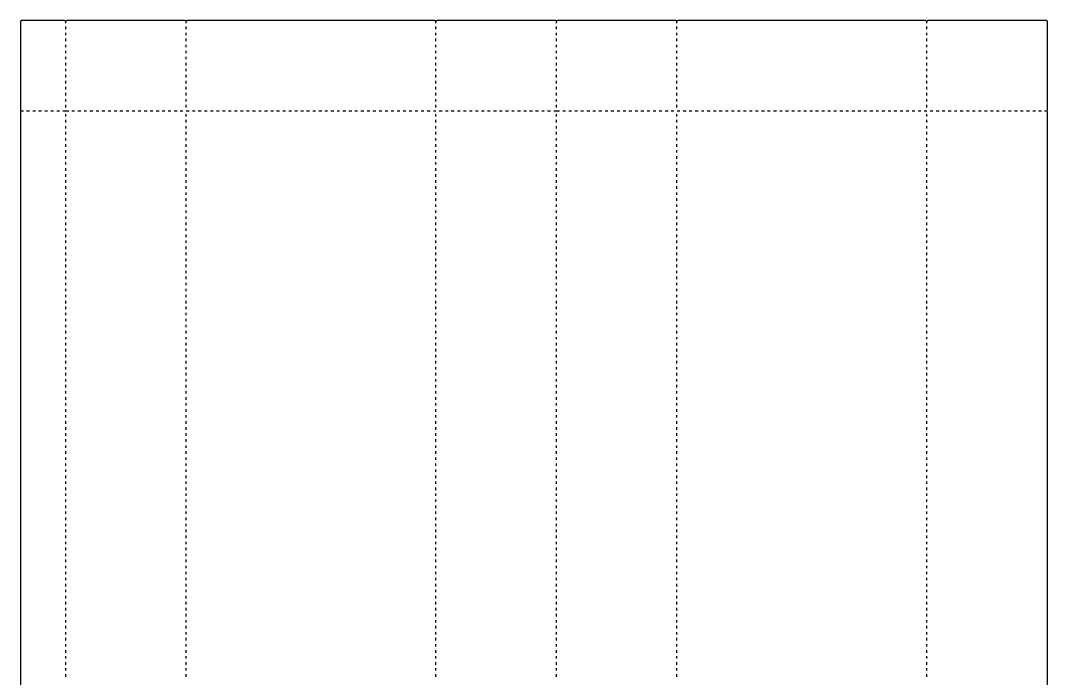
# Model space of a CAD drawing. Extents: x 465 to 4492, y 594 to 5731.
# Drawn here: x 465 to 4492, y 3151 to 5731 of the extents above; entities that cross this region are included whole.
import ezdxf

# ---------------------------------------------------------------- set-up
doc = ezdxf.new("R2010")
doc.units = 0
doc.layers.get('0').update_dxf_attribs({"linetype": 'CONTINUOUS'})

msp = doc.modelspace()

# ---------------------------------------------------------------- linework, layer by layer
at = {"color": 7, "linetype": 'CONTINUOUS'}
msp.add_lwpolyline([(4492, 1720), (4492, 5373, -0.120666), (4490, 5377, -0.120666), (4492, 5381), (4492, 5728), (4489.1, 5730.2), (4488, 5731), (4023, 5731), (4020, 5729), (4018, 5729), (4015, 5731), (3043, 5731), (3041.1, 5729.8), (3040, 5729), (3036.9, 5729.8), (3036.1, 5730.2), (3035, 5731), (2571, 5731), (2569.9, 5730.2, -0.374448), (2563, 5731), (2098, 5731), (2096.1, 5729.8), (2095, 5729), (2091.9, 5729.8), (2091.1, 5730.2), (2090, 5731), (1118, 5731), (1116.9, 5730.2, -0.374448), (1110, 5731), (646, 5731), (644.9, 5730.2), (641, 5729), (639.1, 5730.2), (638, 5731), (468, 5731), (466, 5729), (465, 5728), (465, 5380), (466.2, 5378.1), (467, 5377, -0.120666), (465, 5373), (465, 1719)], format="xyb", dxfattribs=at)
for points in [[(642, 5721), (642, 5729)], [(1114, 5721), (1114, 5729)], [(2094, 5721), (2094, 5729)], [(2567, 5721), (2567, 5729)], [(3039, 5721), (3039, 5729)], [(4019, 5721), (4019, 5729)], [(642, 5697), (642, 5707)], [(642, 5673), (642, 5683)], [(1114, 5697), (1114, 5707)], [(1114, 5673), (1114, 5683)], [(2094, 5697), (2094, 5707)], [(2094, 5673), (2094, 5683)], [(2567, 5697), (2567, 5707)], [(2567, 5673), (2567, 5683)], [(3039, 5697), (3039, 5707)], [(3039, 5673), (3039, 5683)], [(4019, 5697), (4019, 5707)], [(4019, 5673), (4019, 5683)], [(642, 5650), (642, 5660)], [(1114, 5650), (1114, 5660)], [(2094, 5650), (2094, 5660)], [(2567, 5650), (2567, 5660)], [(3039, 5650), (3039, 5660)], [(4019, 5650), (4019, 5660)], [(642, 5626), (642, 5636)], [(642, 5603), (642, 5612)], [(1114, 5626), (1114, 5636)], [(1114, 5603), (1114, 5612)], [(2094, 5626), (2094, 5636)], [(2094, 5603), (2094, 5612)], [(2567, 5626), (2567, 5636)], [(2567, 5603), (2567, 5612)], [(3039, 5626), (3039, 5636)], [(3039, 5603), (3039, 5612)], [(4019, 5626), (4019, 5636)], [(4019, 5603), (4019, 5612)], [(642, 5579), (642, 5589)], [(642, 5555), (642, 5565)], [(1114, 5579), (1114, 5589)], [(1114, 5555), (1114, 5565)], [(2094, 5579), (2094, 5589)], [(2094, 5555), (2094, 5565)], [(2567, 5579), (2567, 5589)], [(2567, 5555), (2567, 5565)], [(3039, 5579), (3039, 5589)], [(3039, 5555), (3039, 5565)], [(4019, 5579), (4019, 5589)], [(4019, 5555), (4019, 5565)], [(642, 5532), (642, 5542)], [(642, 5508), (642, 5518)], [(1114, 5532), (1114, 5542)], [(1114, 5508), (1114, 5518)], [(2094, 5532), (2094, 5542)], [(2094, 5508), (2094, 5518)], [(2567, 5532), (2567, 5542)], [(2567, 5508), (2567, 5518)], [(3039, 5532), (3039, 5542)], [(3039, 5508), (3039, 5518)], [(4019, 5532), (4019, 5542)], [(4019, 5508), (4019, 5518)], [(642, 5484), (642, 5494)], [(1114, 5484), (1114, 5494)], [(2094, 5484), (2094, 5494)], [(2567, 5484), (2567, 5494)], [(3039, 5484), (3039, 5494)], [(4019, 5484), (4019, 5494)], [(642, 5461), (642, 5471)], [(642, 5437), (642, 5447)], [(1114, 5461), (1114, 5471)], [(1114, 5437), (1114, 5447)], [(2094, 5461), (2094, 5471)], [(2094, 5437), (2094, 5447)], [(2567, 5461), (2567, 5471)], [(2567, 5437), (2567, 5447)], [(3039, 5461), (3039, 5471)], [(3039, 5437), (3039, 5447)], [(4019, 5461), (4019, 5471)], [(4019, 5437), (4019, 5447)], [(642, 5414), (642, 5423)], [(642, 5390), (642, 5400)], [(1114, 5414), (1114, 5423)], [(1114, 5390), (1114, 5400)], [(2094, 5414), (2094, 5423)], [(2094, 5390), (2094, 5400)], [(2567, 5414), (2567, 5423)], [(2567, 5390), (2567, 5400)], [(3039, 5414), (3039, 5423)], [(3039, 5390), (3039, 5400)], [(4019, 5414), (4019, 5423)], [(4019, 5390), (4019, 5400)], [(467, 5377), (476, 5377)], [(489, 5377), (500, 5377)], [(513, 5377), (524, 5377)], [(536, 5377), (547, 5377)], [(560, 5377), (571, 5377)], [(584, 5377), (594, 5377)], [(607, 5377), (618, 5377)], [(631, 5377), (654, 5377)], [(642, 5355), (642, 5364)], [(666, 5377), (677, 5377)], [(690, 5377), (701, 5377)], [(714, 5377), (724, 5377)], [(737, 5377), (748, 5377)], [(761, 5377), (772, 5377)], [(784, 5377), (795, 5377)], [(808, 5377), (819, 5377)], [(832, 5377), (842, 5377)], [(855, 5377), (866, 5377)], [(879, 5377), (890, 5377)], [(903, 5377), (913, 5377)], [(926, 5377), (937, 5377)], [(950, 5377), (961, 5377)], [(973, 5377), (984, 5377)], [(997, 5377), (1008, 5377)], [(1021, 5377), (1031, 5377)], [(1044, 5377), (1055, 5377)], [(1068, 5377), (1079, 5377)], [(1091, 5377), (1102, 5377)], [(1114, 5355), (1114, 5364)], [(1115, 5377), (1126, 5377)], [(1139, 5377), (1150, 5377)], [(1162, 5377), (1173, 5377)], [(1186, 5377), (1197, 5377)], [(1210, 5377), (1220, 5377)], [(1233, 5377), (1244, 5377)], [(1257, 5377), (1268, 5377)], [(1280, 5377), (1291, 5377)], [(1304, 5377), (1315, 5377)], [(1328, 5377), (1338, 5377)], [(1351, 5377), (1362, 5377)], [(1375, 5377), (1386, 5377)], [(1399, 5377), (1409, 5377)], [(1422, 5377), (1433, 5377)], [(1446, 5377), (1457, 5377)], [(1469, 5377), (1480, 5377)], [(1493, 5377), (1504, 5377)], [(1517, 5377), (1527, 5377)], [(1540, 5377), (1551, 5377)], [(1564, 5377), (1575, 5377)], [(1587, 5377), (1598, 5377)], [(1611, 5377), (1622, 5377)], [(1635, 5377), (1646, 5377)], [(1658, 5377), (1669, 5377)], [(1682, 5377), (1693, 5377)], [(1706, 5377), (1716, 5377)], [(1729, 5377), (1740, 5377)], [(1753, 5377), (1764, 5377)], [(1776, 5377), (1787, 5377)], [(1800, 5377), (1811, 5377)], [(1824, 5377), (1835, 5377)], [(1847, 5377), (1858, 5377)], [(1871, 5377), (1882, 5377)], [(1895, 5377), (1905, 5377)], [(1918, 5377), (1929, 5377)], [(1942, 5377), (1953, 5377)], [(1965, 5377), (1976, 5377)], [(1989, 5377), (2000, 5377)], [(2013, 5377), (2023, 5377)], [(2036, 5377), (2047, 5377)], [(2060, 5377), (2071, 5377)], [(2084, 5377), (2094, 5377)], [(2094, 5355), (2094, 5364)], [(2107, 5377), (2118, 5377)], [(2131, 5377), (2142, 5377)], [(2154, 5377), (2165, 5377)], [(2178, 5377), (2189, 5377)], [(2202, 5377), (2212, 5377)], [(2225, 5377), (2236, 5377)], [(2249, 5377), (2260, 5377)], [(2272, 5377), (2283, 5377)], [(2296, 5377), (2307, 5377)], [(2320, 5377), (2331, 5377)], [(2343, 5377), (2354, 5377)], [(2367, 5377), (2378, 5377)], [(2391, 5377), (2401, 5377)], [(2414, 5377), (2425, 5377)], [(2438, 5377), (2449, 5377)], [(2461, 5377), (2472, 5377)], [(2485, 5377), (2496, 5377)], [(2509, 5377), (2519, 5377)], [(2532, 5377), (2543, 5377)], [(2556, 5377), (2579, 5377)], [(2567, 5355), (2567, 5364)], [(2591, 5377), (2602, 5377)], [(2615, 5377), (2626, 5377)], [(2639, 5377), (2649, 5377)], [(2662, 5377), (2673, 5377)], [(2686, 5377), (2697, 5377)], [(2709, 5377), (2720, 5377)], [(2733, 5377), (2744, 5377)], [(2757, 5377), (2768, 5377)], [(2780, 5377), (2791, 5377)], [(2804, 5377), (2815, 5377)], [(2828, 5377), (2838, 5377)], [(2851, 5377), (2862, 5377)], [(2875, 5377), (2886, 5377)], [(2898, 5377), (2909, 5377)], [(2922, 5377), (2933, 5377)], [(2946, 5377), (2956, 5377)], [(2969, 5377), (2980, 5377)], [(2993, 5377), (3004, 5377)], [(3017, 5377), (3027, 5377)], [(3039, 5355), (3039, 5364)], [(3040, 5377), (3051, 5377)], [(3064, 5377), (3075, 5377)], [(3087, 5377), (3098, 5377)], [(3111, 5377), (3122, 5377)], [(3135, 5377), (3145, 5377)], [(3158, 5377), (3169, 5377)], [(3182, 5377), (3193, 5377)], [(3205, 5377), (3216, 5377)], [(3229, 5377), (3240, 5377)], [(3253, 5377), (3264, 5377)], [(3276, 5377), (3287, 5377)], [(3300, 5377), (3311, 5377)], [(3324, 5377), (3334, 5377)], [(3347, 5377), (3358, 5377)], [(3371, 5377), (3382, 5377)], [(3394, 5377), (3405, 5377)], [(3418, 5377), (3429, 5377)], [(3442, 5377), (3452, 5377)], [(3465, 5377), (3476, 5377)], [(3489, 5377), (3500, 5377)], [(3513, 5377), (3523, 5377)], [(3536, 5377), (3547, 5377)], [(3560, 5377), (3571, 5377)], [(3583, 5377), (3594, 5377)], [(3607, 5377), (3618, 5377)], [(3631, 5377), (3641, 5377)], [(3654, 5377), (3665, 5377)], [(3678, 5377), (3689, 5377)], [(3701, 5377), (3712, 5377)], [(3725, 5377), (3736, 5377)], [(3749, 5377), (3760, 5377)], [(3772, 5377), (3783, 5377)], [(3796, 5377), (3807, 5377)], [(3820, 5377), (3830, 5377)], [(3843, 5377), (3854, 5377)], [(3867, 5377), (3878, 5377)], [(3890, 5377), (3901, 5377)], [(3914, 5377), (3925, 5377)], [(3938, 5377), (3949, 5377)], [(3961, 5377), (3972, 5377)], [(3985, 5377), (3996, 5377)], [(4009, 5377), (4019, 5377)], [(4019, 5355), (4019, 5364)], [(4032, 5377), (4043, 5377)], [(4056, 5377), (4067, 5377)], [(4079, 5377), (4090, 5377)], [(4103, 5377), (4114, 5377)], [(4127, 5377), (4137, 5377)], [(4150, 5377), (4161, 5377)], [(4174, 5377), (4185, 5377)], [(4198, 5377), (4208, 5377)], [(4221, 5377), (4232, 5377)], [(4245, 5377), (4256, 5377)], [(4268, 5377), (4279, 5377)], [(4292, 5377), (4303, 5377)], [(4316, 5377), (4326, 5377)], [(4339, 5377), (4350, 5377)], [(4363, 5377), (4374, 5377)], [(4386, 5377), (4397, 5377)], [(4410, 5377), (4421, 5377)], [(4434, 5377), (4445, 5377)], [(4457, 5377), (4468, 5377)], [(4481, 5377), (4490, 5377)], [(642, 5331), (642, 5341)], [(642, 5307), (642, 5317)], [(1114, 5331), (1114, 5341)], [(1114, 5307), (1114, 5317)], [(2094, 5331), (2094, 5341)], [(2094, 5307), (2094, 5317)], [(2567, 5331), (2567, 5341)], [(2567, 5307), (2567, 5317)], [(3039, 5331), (3039, 5341)], [(3039, 5307), (3039, 5317)], [(4019, 5331), (4019, 5341)], [(4019, 5307), (4019, 5317)], [(642, 5284), (642, 5294)], [(1114, 5284), (1114, 5294)], [(2094, 5284), (2094, 5294)], [(2567, 5284), (2567, 5294)], [(3039, 5284), (3039, 5294)], [(4019, 5284), (4019, 5294)], [(642, 5260), (642, 5270)], [(642, 5236), (642, 5246)], [(1114, 5260), (1114, 5270)], [(1114, 5236), (1114, 5246)], [(2094, 5260), (2094, 5270)], [(2094, 5236), (2094, 5246)], [(2567, 5260), (2567, 5270)], [(2567, 5236), (2567, 5246)], [(3039, 5260), (3039, 5270)], [(3039, 5236), (3039, 5246)], [(4019, 5260), (4019, 5270)], [(4019, 5236), (4019, 5246)], [(642, 5213), (642, 5223)], [(642, 5189), (642, 5199)], [(1114, 5213), (1114, 5223)], [(1114, 5189), (1114, 5199)], [(2094, 5213), (2094, 5223)], [(2094, 5189), (2094, 5199)], [(2567, 5213), (2567, 5223)], [(2567, 5189), (2567, 5199)], [(3039, 5213), (3039, 5223)], [(3039, 5189), (3039, 5199)], [(4019, 5213), (4019, 5223)], [(4019, 5189), (4019, 5199)], [(642, 5166), (642, 5175)], [(1114, 5166), (1114, 5175)], [(2094, 5166), (2094, 5175)], [(2567, 5166), (2567, 5175)], [(3039, 5166), (3039, 5175)], [(4019, 5166), (4019, 5175)], [(642, 5142), (642, 5152)], [(642, 5118), (642, 5128)], [(1114, 5142), (1114, 5152)], [(1114, 5118), (1114, 5128)], [(2094, 5142), (2094, 5152)], [(2094, 5118), (2094, 5128)], [(2567, 5142), (2567, 5152)], [(2567, 5118), (2567, 5128)], [(3039, 5142), (3039, 5152)], [(3039, 5118), (3039, 5128)], [(4019, 5142), (4019, 5152)], [(4019, 5118), (4019, 5128)], [(642, 5095), (642, 5105)], [(642, 5071), (642, 5081)], [(1114, 5095), (1114, 5105)], [(1114, 5071), (1114, 5081)], [(2094, 5095), (2094, 5105)], [(2094, 5071), (2094, 5081)], [(2567, 5095), (2567, 5105)], [(2567, 5071), (2567, 5081)], [(3039, 5095), (3039, 5105)], [(3039, 5071), (3039, 5081)], [(4019, 5095), (4019, 5105)], [(4019, 5071), (4019, 5081)], [(642, 5048), (642, 5057)], [(642, 5024), (642, 5034)], [(1114, 5048), (1114, 5057)], [(1114, 5024), (1114, 5034)], [(2094, 5048), (2094, 5057)], [(2094, 5024), (2094, 5034)], [(2567, 5048), (2567, 5057)], [(2567, 5024), (2567, 5034)], [(3039, 5048), (3039, 5057)], [(3039, 5024), (3039, 5034)], [(4019, 5048), (4019, 5057)], [(4019, 5024), (4019, 5034)], [(642, 5000), (642, 5010)], [(1114, 5000), (1114, 5010)], [(2094, 5000), (2094, 5010)], [(2567, 5000), (2567, 5010)], [(3039, 5000), (3039, 5010)], [(4019, 5000), (4019, 5010)], [(642, 4977), (642, 4986)], [(642, 4953), (642, 4963)], [(1114, 4977), (1114, 4986)], [(1114, 4953), (1114, 4963)], [(2094, 4977), (2094, 4986)], [(2094, 4953), (2094, 4963)], [(2567, 4977), (2567, 4986)], [(2567, 4953), (2567, 4963)], [(3039, 4977), (3039, 4986)], [(3039, 4953), (3039, 4963)], [(4019, 4977), (4019, 4986)], [(4019, 4953), (4019, 4963)], [(642, 4929), (642, 4939)], [(642, 4906), (642, 4916)], [(1114, 4929), (1114, 4939)], [(1114, 4906), (1114, 4916)], [(2094, 4929), (2094, 4939)], [(2094, 4906), (2094, 4916)], [(2567, 4929), (2567, 4939)], [(2567, 4906), (2567, 4916)], [(3039, 4929), (3039, 4939)], [(3039, 4906), (3039, 4916)], [(4019, 4929), (4019, 4939)], [(4019, 4906), (4019, 4916)], [(642, 4882), (642, 4892)], [(1114, 4882), (1114, 4892)], [(2094, 4882), (2094, 4892)], [(2567, 4882), (2567, 4892)], [(3039, 4882), (3039, 4892)], [(4019, 4882), (4019, 4892)], [(642, 4859), (642, 4868)], [(642, 4835), (642, 4845)], [(1114, 4859), (1114, 4868)], [(1114, 4835), (1114, 4845)], [(2094, 4859), (2094, 4868)], [(2094, 4835), (2094, 4845)], [(2567, 4859), (2567, 4868)], [(2567, 4835), (2567, 4845)], [(3039, 4859), (3039, 4868)], [(3039, 4835), (3039, 4845)], [(4019, 4859), (4019, 4868)], [(4019, 4835), (4019, 4845)], [(642, 4811), (642, 4821)], [(642, 4788), (642, 4798)], [(1114, 4811), (1114, 4821)], [(1114, 4788), (1114, 4798)], [(2094, 4811), (2094, 4821)], [(2094, 4788), (2094, 4798)], [(2567, 4811), (2567, 4821)], [(2567, 4788), (2567, 4798)], [(3039, 4811), (3039, 4821)], [(3039, 4788), (3039, 4798)], [(4019, 4811), (4019, 4821)], [(4019, 4788), (4019, 4798)], [(642, 4764), (642, 4774)], [(1114, 4764), (1114, 4774)], [(2094, 4764), (2094, 4774)], [(2567, 4764), (2567, 4774)], [(3039, 4764), (3039, 4774)], [(4019, 4764), (4019, 4774)], [(642, 4740), (642, 4750)], [(642, 4717), (642, 4727)], [(1114, 4740), (1114, 4750)], [(1114, 4717), (1114, 4727)], [(2094, 4740), (2094, 4750)], [(2094, 4717), (2094, 4727)], [(2567, 4740), (2567, 4750)], [(2567, 4717), (2567, 4727)], [(3039, 4740), (3039, 4750)], [(3039, 4717), (3039, 4727)], [(4019, 4740), (4019, 4750)], [(4019, 4717), (4019, 4727)], [(642, 4693), (642, 4703)], [(642, 4670), (642, 4679)], [(1114, 4693), (1114, 4703)], [(1114, 4670), (1114, 4679)], [(2094, 4693), (2094, 4703)], [(2094, 4670), (2094, 4679)], [(2567, 4693), (2567, 4703)], [(2567, 4670), (2567, 4679)], [(3039, 4693), (3039, 4703)], [(3039, 4670), (3039, 4679)], [(4019, 4693), (4019, 4703)], [(4019, 4670), (4019, 4679)], [(642, 4646), (642, 4656)], [(642, 4622), (642, 4632)], [(1114, 4646), (1114, 4656)], [(1114, 4622), (1114, 4632)], [(2094, 4646), (2094, 4656)], [(2094, 4622), (2094, 4632)], [(2567, 4646), (2567, 4656)], [(2567, 4622), (2567, 4632)], [(3039, 4646), (3039, 4656)], [(3039, 4622), (3039, 4632)], [(4019, 4646), (4019, 4656)], [(4019, 4622), (4019, 4632)], [(642, 4599), (642, 4609)], [(1114, 4599), (1114, 4609)], [(2094, 4599), (2094, 4609)], [(2567, 4599), (2567, 4609)], [(3039, 4599), (3039, 4609)], [(4019, 4599), (4019, 4609)], [(642, 4575), (642, 4585)], [(642, 4552), (642, 4561)], [(1114, 4575), (1114, 4585)], [(1114, 4552), (1114, 4561)], [(2094, 4575), (2094, 4585)], [(2094, 4552), (2094, 4561)], [(2567, 4575), (2567, 4585)], [(2567, 4552), (2567, 4561)], [(3039, 4575), (3039, 4585)], [(3039, 4552), (3039, 4561)], [(4019, 4575), (4019, 4585)], [(4019, 4552), (4019, 4561)], [(642, 4528), (642, 4538)], [(642, 4504), (642, 4514)], [(1114, 4528), (1114, 4538)], [(1114, 4504), (1114, 4514)], [(2094, 4528), (2094, 4538)], [(2094, 4504), (2094, 4514)], [(2567, 4528), (2567, 4538)], [(2567, 4504), (2567, 4514)], [(3039, 4528), (3039, 4538)], [(3039, 4504), (3039, 4514)], [(4019, 4528), (4019, 4538)], [(4019, 4504), (4019, 4514)], [(642, 4481), (642, 4490)], [(1114, 4481), (1114, 4490)], [(2094, 4481), (2094, 4490)], [(2567, 4481), (2567, 4490)], [(3039, 4481), (3039, 4490)], [(4019, 4481), (4019, 4490)], [(642, 4457), (642, 4467)], [(642, 4433), (642, 4443)], [(1114, 4457), (1114, 4467)], [(1114, 4433), (1114, 4443)], [(2094, 4457), (2094, 4467)], [(2094, 4433), (2094, 4443)], [(2567, 4457), (2567, 4467)], [(2567, 4433), (2567, 4443)], [(3039, 4457), (3039, 4467)], [(3039, 4433), (3039, 4443)], [(4019, 4457), (4019, 4467)], [(4019, 4433), (4019, 4443)], [(642, 4410), (642, 4420)], [(642, 4386), (642, 4396)], [(1114, 4410), (1114, 4420)], [(1114, 4386), (1114, 4396)], [(2094, 4410), (2094, 4420)], [(2094, 4386), (2094, 4396)], [(2567, 4410), (2567, 4420)], [(2567, 4386), (2567, 4396)], [(3039, 4410), (3039, 4420)], [(3039, 4386), (3039, 4396)], [(4019, 4410), (4019, 4420)], [(4019, 4386), (4019, 4396)], [(642, 4363), (642, 4372)], [(1114, 4363), (1114, 4372)], [(2094, 4363), (2094, 4372)], [(2567, 4363), (2567, 4372)], [(3039, 4363), (3039, 4372)], [(4019, 4363), (4019, 4372)], [(642, 4339), (642, 4349)], [(642, 4315), (642, 4325)], [(1114, 4339), (1114, 4349)], [(1114, 4315), (1114, 4325)], [(2094, 4339), (2094, 4349)], [(2094, 4315), (2094, 4325)], [(2567, 4339), (2567, 4349)], [(2567, 4315), (2567, 4325)], [(3039, 4339), (3039, 4349)], [(3039, 4315), (3039, 4325)], [(4019, 4339), (4019, 4349)], [(4019, 4315), (4019, 4325)], [(642, 4292), (642, 4302)], [(642, 4268), (642, 4278)], [(1114, 4292), (1114, 4302)], [(1114, 4268), (1114, 4278)], [(2094, 4292), (2094, 4302)], [(2094, 4268), (2094, 4278)], [(2567, 4292), (2567, 4302)], [(2567, 4268), (2567, 4278)], [(3039, 4292), (3039, 4302)], [(3039, 4268), (3039, 4278)], [(4019, 4292), (4019, 4302)], [(4019, 4268), (4019, 4278)], [(642, 4244), (642, 4254)], [(642, 4221), (642, 4231)], [(1114, 4244), (1114, 4254)], [(1114, 4221), (1114, 4231)], [(2094, 4244), (2094, 4254)], [(2094, 4221), (2094, 4231)], [(2567, 4244), (2567, 4254)], [(2567, 4221), (2567, 4231)], [(3039, 4244), (3039, 4254)], [(3039, 4221), (3039, 4231)], [(4019, 4244), (4019, 4254)], [(4019, 4221), (4019, 4231)], [(642, 4197), (642, 4207)], [(1114, 4197), (1114, 4207)], [(2094, 4197), (2094, 4207)], [(2567, 4197), (2567, 4207)], [(3039, 4197), (3039, 4207)], [(4019, 4197), (4019, 4207)], [(642, 4174), (642, 4183)], [(642, 4150), (642, 4160)], [(1114, 4174), (1114, 4183)], [(1114, 4150), (1114, 4160)], [(2094, 4174), (2094, 4183)], [(2094, 4150), (2094, 4160)], [(2567, 4174), (2567, 4183)], [(2567, 4150), (2567, 4160)], [(3039, 4174), (3039, 4183)], [(3039, 4150), (3039, 4160)], [(4019, 4174), (4019, 4183)], [(4019, 4150), (4019, 4160)], [(642, 4126), (642, 4136)], [(642, 4103), (642, 4113)], [(1114, 4126), (1114, 4136)], [(1114, 4103), (1114, 4113)], [(2094, 4126), (2094, 4136)], [(2094, 4103), (2094, 4113)], [(2567, 4126), (2567, 4136)], [(2567, 4103), (2567, 4113)], [(3039, 4126), (3039, 4136)], [(3039, 4103), (3039, 4113)], [(4019, 4126), (4019, 4136)], [(4019, 4103), (4019, 4113)], [(642, 4079), (642, 4089)], [(1114, 4079), (1114, 4089)], [(2094, 4079), (2094, 4089)], [(2567, 4079), (2567, 4089)], [(3039, 4079), (3039, 4089)], [(4019, 4079), (4019, 4089)], [(642, 4056), (642, 4065)], [(642, 4032), (642, 4042)], [(1114, 4056), (1114, 4065)], [(1114, 4032), (1114, 4042)], [(2094, 4056), (2094, 4065)], [(2094, 4032), (2094, 4042)], [(2567, 4056), (2567, 4065)], [(2567, 4032), (2567, 4042)], [(3039, 4056), (3039, 4065)], [(3039, 4032), (3039, 4042)], [(4019, 4056), (4019, 4065)], [(4019, 4032), (4019, 4042)], [(642, 4008), (642, 4018)], [(642, 3985), (642, 3994)], [(1114, 4008), (1114, 4018)], [(1114, 3985), (1114, 3994)], [(2094, 4008), (2094, 4018)], [(2094, 3985), (2094, 3994)], [(2567, 4008), (2567, 4018)], [(2567, 3985), (2567, 3994)], [(3039, 4008), (3039, 4018)], [(3039, 3985), (3039, 3994)], [(4019, 4008), (4019, 4018)], [(4019, 3985), (4019, 3994)], [(642, 3961), (642, 3971)], [(642, 3937), (642, 3947)], [(1114, 3961), (1114, 3971)], [(1114, 3937), (1114, 3947)], [(2094, 3961), (2094, 3971)], [(2094, 3937), (2094, 3947)], [(2567, 3961), (2567, 3971)], [(2567, 3937), (2567, 3947)], [(3039, 3961), (3039, 3971)], [(3039, 3937), (3039, 3947)], [(4019, 3961), (4019, 3971)], [(4019, 3937), (4019, 3947)], [(642, 3914), (642, 3924)], [(1114, 3914), (1114, 3924)], [(2094, 3914), (2094, 3924)], [(2567, 3914), (2567, 3924)], [(3039, 3914), (3039, 3924)], [(4019, 3914), (4019, 3924)], [(642, 3890), (642, 3900)], [(642, 3867), (642, 3876)], [(1114, 3890), (1114, 3900)], [(1114, 3867), (1114, 3876)], [(2094, 3890), (2094, 3900)], [(2094, 3867), (2094, 3876)], [(2567, 3890), (2567, 3900)], [(2567, 3867), (2567, 3876)], [(3039, 3890), (3039, 3900)], [(3039, 3867), (3039, 3876)], [(4019, 3890), (4019, 3900)], [(4019, 3867), (4019, 3876)], [(642, 3843), (642, 3853)], [(642, 3819), (642, 3829)], [(1114, 3843), (1114, 3853)], [(1114, 3819), (1114, 3829)], [(2094, 3843), (2094, 3853)], [(2094, 3819), (2094, 3829)], [(2567, 3843), (2567, 3853)], [(2567, 3819), (2567, 3829)], [(3039, 3843), (3039, 3853)], [(3039, 3819), (3039, 3829)], [(4019, 3843), (4019, 3853)], [(4019, 3819), (4019, 3829)], [(642, 3796), (642, 3806)], [(1114, 3796), (1114, 3806)], [(2094, 3796), (2094, 3806)], [(2567, 3796), (2567, 3806)], [(3039, 3796), (3039, 3806)], [(4019, 3796), (4019, 3806)], [(642, 3772), (642, 3782)], [(642, 3748), (642, 3758)], [(1114, 3772), (1114, 3782)], [(1114, 3748), (1114, 3758)], [(2094, 3772), (2094, 3782)], [(2094, 3748), (2094, 3758)], [(2567, 3772), (2567, 3782)], [(2567, 3748), (2567, 3758)], [(3039, 3772), (3039, 3782)], [(3039, 3748), (3039, 3758)], [(4019, 3772), (4019, 3782)], [(4019, 3748), (4019, 3758)], [(642, 3725), (642, 3735)], [(642, 3701), (642, 3711)], [(1114, 3725), (1114, 3735)], [(1114, 3701), (1114, 3711)], [(2094, 3725), (2094, 3735)], [(2094, 3701), (2094, 3711)], [(2567, 3725), (2567, 3735)], [(2567, 3701), (2567, 3711)], [(3039, 3725), (3039, 3735)], [(3039, 3701), (3039, 3711)], [(4019, 3725), (4019, 3735)], [(4019, 3701), (4019, 3711)], [(642, 3678), (642, 3687)], [(1114, 3678), (1114, 3687)], [(2094, 3678), (2094, 3687)], [(2567, 3678), (2567, 3687)], [(3039, 3678), (3039, 3687)], [(4019, 3678), (4019, 3687)], [(642, 3654), (642, 3664)], [(642, 3630), (642, 3640)], [(1114, 3654), (1114, 3664)], [(1114, 3630), (1114, 3640)], [(2094, 3654), (2094, 3664)], [(2094, 3630), (2094, 3640)], [(2567, 3654), (2567, 3664)], [(2567, 3630), (2567, 3640)], [(3039, 3654), (3039, 3664)], [(3039, 3630), (3039, 3640)], [(4019, 3654), (4019, 3664)], [(4019, 3630), (4019, 3640)], [(642, 3607), (642, 3617)], [(642, 3583), (642, 3593)], [(1114, 3607), (1114, 3617)], [(1114, 3583), (1114, 3593)], [(2094, 3607), (2094, 3617)], [(2094, 3583), (2094, 3593)], [(2567, 3607), (2567, 3617)], [(2567, 3583), (2567, 3593)], [(3039, 3607), (3039, 3617)], [(3039, 3583), (3039, 3593)], [(4019, 3607), (4019, 3617)], [(4019, 3583), (4019, 3593)], [(642, 3560), (642, 3569)], [(642, 3536), (642, 3546)], [(1114, 3560), (1114, 3569)], [(1114, 3536), (1114, 3546)], [(2094, 3560), (2094, 3569)], [(2094, 3536), (2094, 3546)], [(2567, 3560), (2567, 3569)], [(2567, 3536), (2567, 3546)], [(3039, 3560), (3039, 3569)], [(3039, 3536), (3039, 3546)], [(4019, 3560), (4019, 3569)], [(4019, 3536), (4019, 3546)], [(642, 3512), (642, 3522)], [(1114, 3512), (1114, 3522)], [(2094, 3512), (2094, 3522)], [(2567, 3512), (2567, 3522)], [(3039, 3512), (3039, 3522)], [(4019, 3512), (4019, 3522)], [(642, 3489), (642, 3498)], [(642, 3465), (642, 3475)], [(1114, 3489), (1114, 3498)], [(1114, 3465), (1114, 3475)], [(2094, 3489), (2094, 3498)], [(2094, 3465), (2094, 3475)], [(2567, 3489), (2567, 3498)], [(2567, 3465), (2567, 3475)], [(3039, 3489), (3039, 3498)], [(3039, 3465), (3039, 3475)], [(4019, 3489), (4019, 3498)], [(4019, 3465), (4019, 3475)], [(642, 3441), (642, 3451)], [(642, 3418), (642, 3428)], [(1114, 3441), (1114, 3451)], [(1114, 3418), (1114, 3428)], [(2094, 3441), (2094, 3451)], [(2094, 3418), (2094, 3428)], [(2567, 3441), (2567, 3451)], [(2567, 3418), (2567, 3428)], [(3039, 3441), (3039, 3451)], [(3039, 3418), (3039, 3428)], [(4019, 3441), (4019, 3451)], [(4019, 3418), (4019, 3428)], [(642, 3394), (642, 3404)], [(1114, 3394), (1114, 3404)], [(2094, 3394), (2094, 3404)], [(2567, 3394), (2567, 3404)], [(3039, 3394), (3039, 3404)], [(4019, 3394), (4019, 3404)], [(642, 3371), (642, 3380)], [(642, 3347), (642, 3357)], [(1114, 3371), (1114, 3380)], [(1114, 3347), (1114, 3357)], [(2094, 3371), (2094, 3380)], [(2094, 3347), (2094, 3357)], [(2567, 3371), (2567, 3380)], [(2567, 3347), (2567, 3357)], [(3039, 3371), (3039, 3380)], [(3039, 3347), (3039, 3357)], [(4019, 3371), (4019, 3380)], [(4019, 3347), (4019, 3357)], [(642, 3323), (642, 3333)], [(642, 3300), (642, 3310)], [(1114, 3323), (1114, 3333)], [(1114, 3300), (1114, 3310)], [(2094, 3323), (2094, 3333)], [(2094, 3300), (2094, 3310)], [(2567, 3323), (2567, 3333)], [(2567, 3300), (2567, 3310)], [(3039, 3323), (3039, 3333)], [(3039, 3300), (3039, 3310)], [(4019, 3323), (4019, 3333)], [(4019, 3300), (4019, 3310)], [(642, 3276), (642, 3286)], [(642, 3252), (642, 3262)], [(1114, 3276), (1114, 3286)], [(1114, 3252), (1114, 3262)], [(2094, 3276), (2094, 3286)], [(2094, 3252), (2094, 3262)], [(2567, 3276), (2567, 3286)], [(2567, 3252), (2567, 3262)], [(3039, 3276), (3039, 3286)], [(3039, 3252), (3039, 3262)], [(4019, 3276), (4019, 3286)], [(4019, 3252), (4019, 3262)], [(642, 3229), (642, 3239)], [(1114, 3229), (1114, 3239)], [(2094, 3229), (2094, 3239)], [(2567, 3229), (2567, 3239)], [(3039, 3229), (3039, 3239)], [(4019, 3229), (4019, 3239)], [(642, 3205), (642, 3215)], [(642, 3182), (642, 3191)], [(1114, 3205), (1114, 3215)], [(1114, 3182), (1114, 3191)], [(2094, 3205), (2094, 3215)], [(2094, 3182), (2094, 3191)], [(2567, 3205), (2567, 3215)], [(2567, 3182), (2567, 3191)], [(3039, 3205), (3039, 3215)], [(3039, 3182), (3039, 3191)], [(4019, 3205), (4019, 3215)], [(4019, 3182), (4019, 3191)], [(642, 3158), (642, 3168)], [(1114, 3158), (1114, 3168)], [(2094, 3158), (2094, 3168)], [(2567, 3158), (2567, 3168)], [(3039, 3158), (3039, 3168)], [(4019, 3158), (4019, 3168)]]:
    msp.add_lwpolyline(points, dxfattribs=at)

doc.saveas('drawing.dxf')
